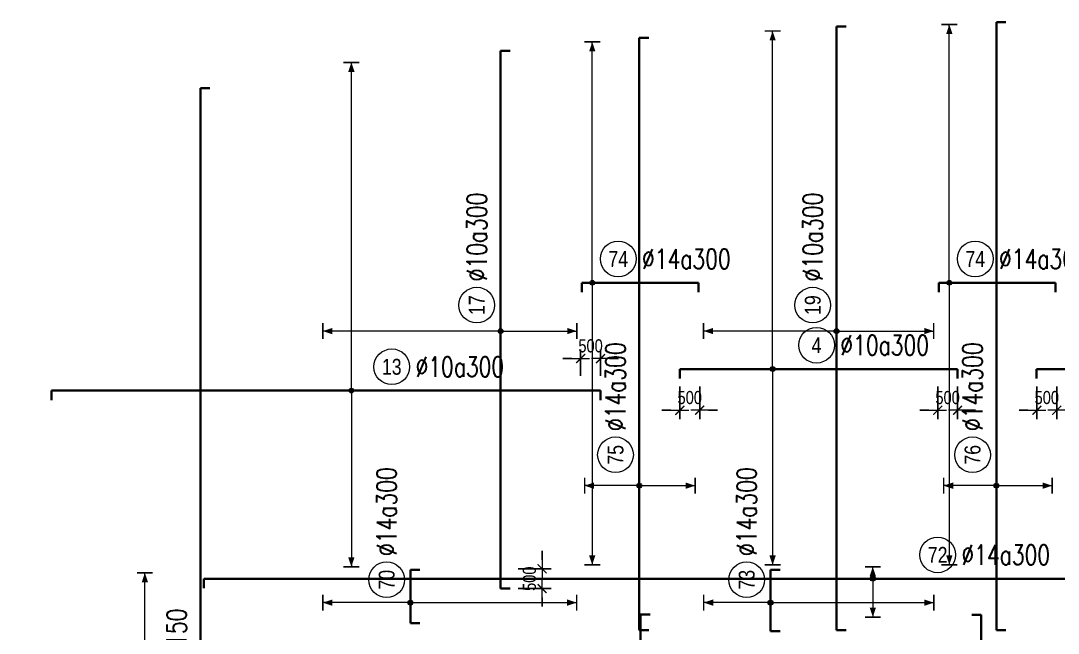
# Model space of a CAD drawing. Header units: millimetres. Extents: x -24156 to 1128921, y -12387 to 212709.
# Drawn here: x 30086 to 56239, y 63675 to 79117 of the extents above; entities that cross this region are included whole.
import ezdxf
from ezdxf.enums import TextEntityAlignment as Align

# ---------------------------------------------------------------- set-up
doc = ezdxf.new("R2010")
doc.units = ezdxf.units.MM
doc.header["$MEASUREMENT"] = 0
doc.header["$PDMODE"] = 3
for name, color, linetype, lineweight in [('NDC_S_DIM', 1, 'Continuous', 9), ('NDC_S_REBAR', 4, 'Continuous', 35), ('NDC_S_VN TEXT', 7, 'Continuous', 20)]:
    doc.layers.add(name, color=color, linetype=linetype, lineweight=lineweight)
doc.styles.add('ARIAL', font='arial.ttf', dxfattribs={"width": 0.8})
doc.styles.add('NDC_ROMANS', font='romans.shx', dxfattribs={"width": 0.8})
doc.dimstyles.new('NDC_dim_150', dxfattribs={"dimscale": 150, "dimtxt": 2.2, "dimasz": 1.5, "dimexe": 1.5, "dimexo": 2.5, "dimgap": 1, "dimtad": 1, "dimdec": 0, "dimzin": 0, "dimdsep": 46, "dimtxsty": 'ARIAL', "dimblk": 'DIMMARK', "dimcen": 0.09, "dimdle": 1.2, "dimclrd": 1, "dimclre": 1, "dimclrt": 3, "dimadec": 0, "dimazin": 0, "dimtfac": 1, "dimtdec": 0, "dimtix": 1, "dimtofl": 0, "dimtmove": 0, "dimatfit": 3, "dimfxl": 4, "dimfxlon": 1, "dimtolj": 1, "dimtzin": 0, "dimarcsym": 0})

# ---------------------------------------------------------------- blocks, each defined once
blk = doc.blocks.new('DIMMARK')
at = {"layer": 'NDC_S_DIM', "color": 1}
blk.add_line((-1.5, 0), (1, 0), dxfattribs=at)
at = {"layer": 'NDC_S_DIM', "color": 2, "const_width": 0.15}
blk.add_lwpolyline([(-0.5, -0.5), (0.5, 0.5)], dxfattribs=at)
blk = doc.blocks.new('*D395')
at = {"layer": 'Defpoints', "color": 0, "transparency": 16777216}
for p in [(44700, 70600), (44200, 69793), (44700, 69793)]:
    blk.add_point(p, dxfattribs=at)
at = {"layer": 'NDC_S_DIM', "color": 1, "lineweight": -2, "transparency": 16777216}
for p, q in [((44200, 70168), (44200, 70825)), ((44700, 70168), (44700, 70825)), ((43975, 70600), (43750, 70600)), ((44925, 70600), (45150, 70600))]:
    blk.add_line(p, q, dxfattribs=at)
at = {"layer": 'NDC_S_DIM', "color": 1, "lineweight": -2, "transparency": 16777216, "xscale": 225, "yscale": 225, "zscale": 225}
blk.add_blockref('DIMMARK', (44200, 70600), dxfattribs=at)
at = {"layer": 'NDC_S_DIM', "color": 1, "lineweight": -2, "transparency": 16777216, "xscale": 225, "yscale": 225, "zscale": 225, "rotation": 180}
blk.add_blockref('DIMMARK', (44700, 70600), dxfattribs=at)
at = {"layer": 'NDC_S_DIM', "color": 3, "transparency": 16777216, "insert": (44450, 70919), "char_height": 330, "attachment_point": 5, "style": 'ARIAL'}
blk.add_mtext('\\A1;500', dxfattribs=at)
blk = doc.blocks.new('*D396')
at = {"layer": 'Defpoints', "color": 0, "transparency": 16777216}
for p in [(46700, 70337), (47200, 70337), (47200, 69297)]:
    blk.add_point(p, dxfattribs=at)
at = {"layer": 'NDC_S_DIM', "color": 1, "lineweight": -2, "transparency": 16777216}
for p, q in [((46700, 69897), (46700, 69072)), ((47200, 69897), (47200, 69072)), ((46475, 69297), (46250, 69297)), ((47425, 69297), (47650, 69297))]:
    blk.add_line(p, q, dxfattribs=at)
at = {"layer": 'NDC_S_DIM', "color": 1, "lineweight": -2, "transparency": 16777216, "xscale": 225, "yscale": 225, "zscale": 225}
blk.add_blockref('DIMMARK', (46700, 69297), dxfattribs=at)
at = {"layer": 'NDC_S_DIM', "color": 1, "lineweight": -2, "transparency": 16777216, "xscale": 225, "yscale": 225, "zscale": 225, "rotation": 180}
blk.add_blockref('DIMMARK', (47200, 69297), dxfattribs=at)
at = {"layer": 'NDC_S_DIM', "color": 3, "transparency": 16777216, "insert": (46950, 69616), "char_height": 330, "attachment_point": 5, "style": 'ARIAL'}
blk.add_mtext('\\A1;500', dxfattribs=at)
blk = doc.blocks.new('*D397')
at = {"layer": 'Defpoints', "color": 0, "transparency": 16777216}
for p in [(53200, 70337), (53700, 70337), (53200, 69297)]:
    blk.add_point(p, dxfattribs=at)
at = {"layer": 'NDC_S_DIM', "color": 1, "lineweight": -2, "transparency": 16777216}
for p, q in [((53200, 69897), (53200, 69072)), ((53700, 69897), (53700, 69072)), ((52975, 69297), (52750, 69297)), ((53925, 69297), (54150, 69297))]:
    blk.add_line(p, q, dxfattribs=at)
at = {"layer": 'NDC_S_DIM', "color": 1, "lineweight": -2, "transparency": 16777216, "xscale": 225, "yscale": 225, "zscale": 225}
blk.add_blockref('DIMMARK', (53200, 69297), dxfattribs=at)
at = {"layer": 'NDC_S_DIM', "color": 1, "lineweight": -2, "transparency": 16777216, "xscale": 225, "yscale": 225, "zscale": 225, "rotation": 180}
blk.add_blockref('DIMMARK', (53700, 69297), dxfattribs=at)
at = {"layer": 'NDC_S_DIM', "color": 3, "transparency": 16777216, "insert": (53450, 69616), "char_height": 330, "attachment_point": 5, "style": 'ARIAL'}
blk.add_mtext('\\A1;500', dxfattribs=at)
blk = doc.blocks.new('*D398')
at = {"layer": 'Defpoints', "color": 0, "transparency": 16777216}
for p in [(55700, 70337), (56200, 70337), (56200, 69297)]:
    blk.add_point(p, dxfattribs=at)
at = {"layer": 'NDC_S_DIM', "color": 1, "lineweight": -2, "transparency": 16777216}
for p, q in [((55700, 69897), (55700, 69072)), ((56200, 69897), (56200, 69072)), ((55475, 69297), (55250, 69297)), ((56425, 69297), (56650, 69297))]:
    blk.add_line(p, q, dxfattribs=at)
at = {"layer": 'NDC_S_DIM', "color": 1, "lineweight": -2, "transparency": 16777216, "xscale": 225, "yscale": 225, "zscale": 225}
blk.add_blockref('DIMMARK', (55700, 69297), dxfattribs=at)
at = {"layer": 'NDC_S_DIM', "color": 1, "lineweight": -2, "transparency": 16777216, "xscale": 225, "yscale": 225, "zscale": 225, "rotation": 180}
blk.add_blockref('DIMMARK', (56200, 69297), dxfattribs=at)
at = {"layer": 'NDC_S_DIM', "color": 3, "transparency": 16777216, "insert": (55950, 69616), "char_height": 330, "attachment_point": 5, "style": 'ARIAL'}
blk.add_mtext('\\A1;500', dxfattribs=at)
blk = doc.blocks.new('*D411')
at = {"layer": 'Defpoints', "color": 0, "transparency": 16777216}
for p in [(42181, 65300), (43228, 65300), (42181, 64800)]:
    blk.add_point(p, dxfattribs=at)
at = {"layer": 'NDC_S_DIM', "color": 1, "lineweight": -2, "transparency": 16777216}
for p, q in [((43228, 65525), (43228, 65750)), ((42628, 65300), (43453, 65300)), ((42628, 64800), (43453, 64800)), ((43228, 64575), (43228, 64350))]:
    blk.add_line(p, q, dxfattribs=at)
at = {"layer": 'NDC_S_DIM', "color": 1, "lineweight": -2, "transparency": 16777216, "xscale": 225, "yscale": 225, "zscale": 225}
for p, rotation in [((43228, 65300), 270), ((43228, 64800), 90)]:
    blk.add_blockref('DIMMARK', p, dxfattribs=dict(at, rotation=rotation))
at = {"layer": 'NDC_S_DIM', "color": 3, "transparency": 16777216, "insert": (42909, 65050), "char_height": 330, "attachment_point": 5, "rotation": 90, "style": 'ARIAL'}
blk.add_mtext('\\A1;500', dxfattribs=at)
blk = doc.blocks.new('*U387')
h = blk.add_hatch(color=6)
edge = h.paths.add_edge_path()
edge.add_arc((27.07, 0), 0.3, 0, 360)
at = {"layer": 'NDC_S_DIM', "color": 8}
for q in [(27.07, 1.49), (27.07, -4.84)]:
    blk.add_line((27.07, 0), q, dxfattribs=at)
for points in [[(26.07, 1.49, 0.2, 0.2, 0), (28.07, 1.49, 0, 0, 0)], [(26.07, -4.84, 0.2, 0.2, 0), (28.07, -4.84, 0, 0, 0)]]:
    blk.add_lwpolyline(points, format="xyseb", dxfattribs=at)
at = {"layer": 'NDC_S_DIM'}
blk.add_circle((35.24, 3), 2.25, dxfattribs=at)
at = {"layer": 'NDC_S_DIM', "color": 6}
blk.add_circle((27.07, 0), 0.3, dxfattribs=at)
at = {"layer": 'NDC_S_DIM', "color": 8}
for points in [[(26.67, 0.29), (27.07, 1.49), (27.47, 0.29)], [(26.67, -3.64), (27.07, -4.84), (27.47, -3.64)]]:
    blk.add_solid(points, dxfattribs=at)
at = {"layer": 'NDC_S_REBAR'}
for p, q in [((0, 0), (-57.23, 0)), ((-57.23, 0), (-57.23, -1.2)), ((0, 0), (205.46, 0)), ((-57.23, -1.2), (-57.23, -1.2))]:
    blk.add_line(p, q, dxfattribs=at)
at = {"layer": 'NDC_S_VN TEXT', "style": 'ARIAL', "width": 0.8}
blk.add_attdef('KHT', text='', height=2, dxfattribs=at).set_placement((35.24, 3), align=Align.MIDDLE_CENTER)
at = {"layer": 'NDC_S_VN TEXT', "color": 3, "style": 'NDC_ROMANS', "width": 0.75}
blk.add_attdef('DKT', (38.24, 1.75), '', height=2.5, dxfattribs=at)
blk = doc.blocks.new('*U393')
h = blk.add_hatch(color=6)
edge = h.paths.add_edge_path()
edge.add_arc((-7.93, 0), 0.3, 0, 360)
at = {"layer": 'NDC_S_DIM', "color": 8}
for q in [(-7.93, 42.61), (-7.93, -24.69)]:
    blk.add_line((-7.93, 0), q, dxfattribs=at)
for points in [[(-8.93, 42.61, 0.2, 0.2, 0), (-6.93, 42.61, 0, 0, 0)], [(-8.93, -24.69, 0.2, 0.2, 0), (-6.93, -24.69, 0, 0, 0)]]:
    blk.add_lwpolyline(points, format="xyseb", dxfattribs=at)
at = {"layer": 'NDC_S_DIM'}
blk.add_circle((-2.39, 3), 2.25, dxfattribs=at)
at = {"layer": 'NDC_S_DIM', "color": 6}
blk.add_circle((-7.93, 0), 0.3, dxfattribs=at)
at = {"layer": 'NDC_S_DIM', "color": 8}
for points in [[(-8.33, 41.41), (-7.93, 42.61), (-7.53, 41.41)], [(-8.33, -23.49), (-7.93, -24.69), (-7.53, -23.49)]]:
    blk.add_solid(points, dxfattribs=at)
at = {"layer": 'NDC_S_REBAR'}
for p, q in [((0, 0), (-19.62, 0)), ((-19.62, 0), (-19.62, -1.2)), ((0, 0), (15.38, 0)), ((15.38, 0), (15.38, -1.2)), ((-19.62, -1.2), (-19.62, -1.2)), ((15.38, -1.2), (15.38, -1.2))]:
    blk.add_line(p, q, dxfattribs=at)
at = {"layer": 'NDC_S_VN TEXT', "style": 'ARIAL', "width": 0.8}
blk.add_attdef('KHT', text='', height=2, dxfattribs=at).set_placement((-2.39, 3), align=Align.MIDDLE_CENTER)
at = {"layer": 'NDC_S_VN TEXT', "color": 3, "style": 'NDC_ROMANS', "width": 0.75}
blk.add_attdef('DKT', (0.61, 1.75), '', height=2.5, dxfattribs=at)
blk = doc.blocks.new('*U394')
h = blk.add_hatch(color=6)
edge = h.paths.add_edge_path()
edge.add_arc((-7.93, 0), 0.3, 0, 360)
at = {"layer": 'NDC_S_DIM', "color": 8}
for q in [(-7.93, 43.8), (-7.93, -24.94)]:
    blk.add_line((-7.93, 0), q, dxfattribs=at)
for points in [[(-8.93, 43.8, 0.2, 0.2, 0), (-6.93, 43.8, 0, 0, 0)], [(-8.93, -24.94, 0.2, 0.2, 0), (-6.93, -24.94, 0, 0, 0)]]:
    blk.add_lwpolyline(points, format="xyseb", dxfattribs=at)
at = {"layer": 'NDC_S_DIM'}
blk.add_circle((-2.39, 3), 2.25, dxfattribs=at)
at = {"layer": 'NDC_S_DIM', "color": 6}
blk.add_circle((-7.93, 0), 0.3, dxfattribs=at)
at = {"layer": 'NDC_S_DIM', "color": 8}
for points in [[(-8.33, 42.6), (-7.93, 43.8), (-7.53, 42.6)], [(-8.33, -23.74), (-7.93, -24.94), (-7.53, -23.74)]]:
    blk.add_solid(points, dxfattribs=at)
at = {"layer": 'NDC_S_REBAR'}
for p, q in [((0, 0), (-19.65, 0)), ((-19.65, 0), (-19.65, -1.2)), ((0, 0), (15.38, 0)), ((15.38, 0), (15.38, -1.2)), ((-19.65, -1.2), (-19.65, -1.2)), ((15.38, -1.2), (15.38, -1.2))]:
    blk.add_line(p, q, dxfattribs=at)
at = {"layer": 'NDC_S_VN TEXT', "style": 'ARIAL', "width": 0.8}
blk.add_attdef('KHT', text='', height=2, dxfattribs=at).set_placement((-2.39, 3), align=Align.MIDDLE_CENTER)
at = {"layer": 'NDC_S_VN TEXT', "color": 3, "style": 'NDC_ROMANS', "width": 0.75}
blk.add_attdef('DKT', (0.61, 1.75), '', height=2.5, dxfattribs=at)
blk = doc.blocks.new('*U392')
h = blk.add_hatch(color=6)
edge = h.paths.add_edge_path()
edge.add_arc((-3.55, 0), 0.3, 0, 360)
at = {"layer": 'NDC_S_DIM', "color": 8}
for q in [(-3.55, 34.66), (-3.55, -37.34)]:
    blk.add_line((-3.55, 0), q, dxfattribs=at)
for points in [[(-4.55, 34.66, 0.2, 0.2, 0), (-2.55, 34.66, 0, 0, 0)], [(-4.55, -37.34, 0.2, 0.2, 0), (-2.55, -37.34, 0, 0, 0)]]:
    blk.add_lwpolyline(points, format="xyseb", dxfattribs=at)
at = {"layer": 'NDC_S_DIM'}
blk.add_circle((7.95, 3), 2.25, dxfattribs=at)
at = {"layer": 'NDC_S_DIM', "color": 6}
blk.add_circle((-3.55, 0), 0.3, dxfattribs=at)
at = {"layer": 'NDC_S_DIM', "color": 8}
for points in [[(-3.95, 33.46), (-3.55, 34.66), (-3.15, 33.46)], [(-3.95, -36.14), (-3.55, -37.34), (-3.15, -36.14)]]:
    blk.add_solid(points, dxfattribs=at)
at = {"layer": 'NDC_S_REBAR'}
for p, q in [((0, 0), (-18.97, 0)), ((-18.97, 0), (-18.97, -1.2)), ((0, 0), (19.55, 0)), ((19.55, 0), (19.55, -1.2)), ((-18.97, -1.2), (-18.97, -1.2)), ((19.55, -1.2), (19.55, -1.2))]:
    blk.add_line(p, q, dxfattribs=at)
at = {"layer": 'NDC_S_VN TEXT', "style": 'ARIAL', "width": 0.8}
blk.add_attdef('KHT', text='', height=2, dxfattribs=at).set_placement((7.95, 3), align=Align.MIDDLE_CENTER)
at = {"layer": 'NDC_S_VN TEXT', "color": 3, "style": 'NDC_ROMANS', "width": 0.75}
blk.add_attdef('DKT', (10.95, 1.75), '', height=2.5, dxfattribs=at)
blk = doc.blocks.new('*U385')
h = blk.add_hatch(color=6)
edge = h.paths.add_edge_path()
edge.add_arc((-5.66, 0), 0.3, 0, 360)
at = {"layer": 'NDC_S_DIM', "color": 8}
for q in [(-5.66, 30.35), (-5.66, -35.56)]:
    blk.add_line((-5.66, 0), q, dxfattribs=at)
for points in [[(-6.66, 30.35, 0.2, 0.2, 0), (-4.66, 30.35, 0, 0, 0)], [(-6.66, -35.56, 0.2, 0.2, 0), (-4.66, -35.56, 0, 0, 0)]]:
    blk.add_lwpolyline(points, format="xyseb", dxfattribs=at)
at = {"layer": 'NDC_S_DIM'}
blk.add_circle((-2.39, 3), 2.25, dxfattribs=at)
at = {"layer": 'NDC_S_DIM', "color": 6}
blk.add_circle((-5.66, 0), 0.3, dxfattribs=at)
at = {"layer": 'NDC_S_DIM', "color": 8}
for points in [[(-6.06, 29.15), (-5.66, 30.35), (-5.26, 29.15)], [(-6.06, -34.36), (-5.66, -35.56), (-5.26, -34.36)]]:
    blk.add_solid(points, dxfattribs=at)
at = {"layer": 'NDC_S_REBAR'}
for p, q in [((0, 0), (-6.97, 0)), ((-6.97, 0), (-6.97, -1.2)), ((0, 0), (7.73, 0)), ((7.73, 0), (7.73, -1.2)), ((-6.97, -1.2), (-6.97, -1.2)), ((7.73, -1.2), (7.73, -1.2))]:
    blk.add_line(p, q, dxfattribs=at)
at = {"layer": 'NDC_S_VN TEXT', "style": 'ARIAL', "width": 0.8}
blk.add_attdef('KHT', text='', height=2, dxfattribs=at).set_placement((-2.39, 3), align=Align.MIDDLE_CENTER)
at = {"layer": 'NDC_S_VN TEXT', "color": 3, "style": 'NDC_ROMANS', "width": 0.75}
blk.add_attdef('DKT', (0.61, 1.75), '', height=2.5, dxfattribs=at)
blk = doc.blocks.new('*U377')
h = blk.add_hatch(color=6)
edge = h.paths.add_edge_path()
edge.add_arc((0, 0), 0.3, 0, 360)
at = {"layer": 'NDC_S_DIM', "color": 8}
for q in [(0, 22.55), (0, -14.42)]:
    blk.add_line((0, 0), q, dxfattribs=at)
for points in [[(-1, 22.55, 0.2, 0.2, 0), (1, 22.55, 0, 0, 0)], [(-1, -14.42, 0.2, 0.2, 0), (1, -14.42, 0, 0, 0)]]:
    blk.add_lwpolyline(points, format="xyseb", dxfattribs=at)
at = {"layer": 'NDC_S_DIM'}
blk.add_circle((7.95, 3), 2.25, dxfattribs=at)
at = {"layer": 'NDC_S_DIM', "color": 6}
blk.add_circle((0, 0), 0.3, dxfattribs=at)
at = {"layer": 'NDC_S_DIM', "color": 8}
for points in [[(-0.4, 21.35), (0, 22.55), (0.4, 21.35)], [(-0.4, -13.22), (0, -14.42), (0.4, -13.22)]]:
    blk.add_solid(points, dxfattribs=at)
at = {"layer": 'NDC_S_REBAR'}
for p, q in [((0, 0), (-106.29, 0)), ((-106.29, 0), (-106.29, -1.2)), ((0, 0), (87.73, 0)), ((87.73, 0), (87.73, -1.2)), ((-106.29, -1.2), (-106.29, -1.2)), ((87.73, -1.2), (87.73, -1.2))]:
    blk.add_line(p, q, dxfattribs=at)
at = {"layer": 'NDC_S_VN TEXT', "style": 'ARIAL', "width": 0.8}
blk.add_attdef('KHT', text='', height=2, dxfattribs=at).set_placement((7.95, 3), align=Align.MIDDLE_CENTER)
at = {"layer": 'NDC_S_VN TEXT', "color": 3, "style": 'NDC_ROMANS', "width": 0.75}
blk.add_attdef('DKT', (10.95, 1.75), '', height=2.5, dxfattribs=at)
blk = doc.blocks.new('*U378')
h = blk.add_hatch(color=6)
edge = h.paths.add_edge_path()
edge.add_arc((-5.66, 0), 0.3, 0, 360)
at = {"layer": 'NDC_S_DIM', "color": 8}
for q in [(-5.66, 22.4), (-5.66, -9.6)]:
    blk.add_line((-5.66, 0), q, dxfattribs=at)
for points in [[(-6.66, 22.4, 0.2, 0.2, 0), (-4.66, 22.4, 0, 0, 0)], [(-6.66, -9.6, 0.2, 0.2, 0), (-4.66, -9.6, 0, 0, 0)]]:
    blk.add_lwpolyline(points, format="xyseb", dxfattribs=at)
at = {"layer": 'NDC_S_DIM'}
blk.add_circle((-2.39, 3), 2.25, dxfattribs=at)
at = {"layer": 'NDC_S_DIM', "color": 6}
blk.add_circle((-5.66, 0), 0.3, dxfattribs=at)
at = {"layer": 'NDC_S_DIM', "color": 8}
for points in [[(-6.06, 21.2), (-5.66, 22.4), (-5.26, 21.2)], [(-6.06, -8.4), (-5.66, -9.6), (-5.26, -8.4)]]:
    blk.add_solid(points, dxfattribs=at)
at = {"layer": 'NDC_S_REBAR'}
for p, q in [((0, 0), (-38.13, 0)), ((-38.13, 0), (-38.13, -1.2)), ((0, 0), (29.66, 0)), ((29.66, 0), (29.66, -1.2)), ((-38.13, -1.2), (-38.13, -1.2)), ((29.66, -1.2), (29.66, -1.2))]:
    blk.add_line(p, q, dxfattribs=at)
at = {"layer": 'NDC_S_VN TEXT', "style": 'ARIAL', "width": 0.8}
blk.add_attdef('KHT', text='', height=2, dxfattribs=at).set_placement((-2.39, 3), align=Align.MIDDLE_CENTER)
at = {"layer": 'NDC_S_VN TEXT', "color": 3, "style": 'NDC_ROMANS', "width": 0.75}
blk.add_attdef('DKT', (0.61, 1.75), '', height=2.5, dxfattribs=at)
blk = doc.blocks.new('*U381')
h = blk.add_hatch(color=6)
edge = h.paths.add_edge_path()
edge.add_arc((-5.66, 0), 0.3, 0, 360)
at = {"layer": 'NDC_S_DIM', "color": 8}
for q in [(-5.66, 16.75), (-5.66, -12.25)]:
    blk.add_line((-5.66, 0), q, dxfattribs=at)
for points in [[(-6.66, 16.75, 0.2, 0.2, 0), (-4.66, 16.75, 0, 0, 0)], [(-6.66, -12.25, 0.2, 0.2, 0), (-4.66, -12.25, 0, 0, 0)]]:
    blk.add_lwpolyline(points, format="xyseb", dxfattribs=at)
at = {"layer": 'NDC_S_DIM'}
blk.add_circle((-2.39, 3), 2.25, dxfattribs=at)
at = {"layer": 'NDC_S_DIM', "color": 6}
blk.add_circle((-5.66, 0), 0.3, dxfattribs=at)
at = {"layer": 'NDC_S_DIM', "color": 8}
for points in [[(-6.06, 15.55), (-5.66, 16.75), (-5.26, 15.55)], [(-6.06, -11.05), (-5.66, -12.25), (-5.26, -11.05)]]:
    blk.add_solid(points, dxfattribs=at)
at = {"layer": 'NDC_S_REBAR'}
for p, q in [((0, 0), (-43.38, 0)), ((-43.38, 0), (-43.38, -1.2)), ((0, 0), (32.75, 0)), ((32.75, 0), (32.75, -1.2)), ((-43.38, -1.2), (-43.38, -1.2)), ((32.75, -1.2), (32.75, -1.2))]:
    blk.add_line(p, q, dxfattribs=at)
at = {"layer": 'NDC_S_VN TEXT', "style": 'ARIAL', "width": 0.8}
blk.add_attdef('KHT', text='', height=2, dxfattribs=at).set_placement((-2.39, 3), align=Align.MIDDLE_CENTER)
at = {"layer": 'NDC_S_VN TEXT', "color": 3, "style": 'NDC_ROMANS', "width": 0.75}
blk.add_attdef('DKT', (0.61, 1.75), '', height=2.5, dxfattribs=at)
blk = doc.blocks.new('*U339')
h = blk.add_hatch(color=6)
edge = h.paths.add_edge_path()
edge.add_arc((-26.39, 0), 0.3, 0, 360)
at = {"layer": 'NDC_S_DIM', "color": 8}
for q in [(-26.39, 6.89), (-26.39, -7.05)]:
    blk.add_line((-26.39, 0), q, dxfattribs=at)
for points in [[(-27.39, 6.89, 0.2, 0.2, 0), (-25.39, 6.89, 0, 0, 0)], [(-27.39, -7.05, 0.2, 0.2, 0), (-25.39, -7.05, 0, 0, 0)]]:
    blk.add_lwpolyline(points, format="xyseb", dxfattribs=at)
at = {"layer": 'NDC_S_DIM'}
blk.add_circle((-22.5, 3), 2.25, dxfattribs=at)
at = {"layer": 'NDC_S_DIM', "color": 6}
blk.add_circle((-26.39, 0), 0.3, dxfattribs=at)
at = {"layer": 'NDC_S_DIM', "color": 8}
for points in [[(-26.79, 5.69), (-26.39, 6.89), (-25.99, 5.69)], [(-26.79, -5.85), (-26.39, -7.05), (-25.99, -5.85)]]:
    blk.add_solid(points, dxfattribs=at)
at = {"layer": 'NDC_S_REBAR'}
for p, q in [((0, 0), (-44.62, 0)), ((-44.62, 0), (-44.62, -1.2)), ((0, 0), (30.05, 0)), ((30.05, 0), (30.05, -1.2)), ((-44.62, -1.2), (-44.62, -1.2)), ((30.05, -1.2), (30.05, -1.2))]:
    blk.add_line(p, q, dxfattribs=at)
at = {"layer": 'NDC_S_VN TEXT', "style": 'ARIAL', "width": 0.8}
blk.add_attdef('KHT', text='', height=2, dxfattribs=at).set_placement((-22.5, 3), align=Align.MIDDLE_CENTER)
at = {"layer": 'NDC_S_VN TEXT', "color": 3, "style": 'NDC_ROMANS', "width": 0.75}
blk.add_attdef('DKT', (-19.5, 1.75), '', height=2.5, dxfattribs=at)
blk = doc.blocks.new('*U342')
h = blk.add_hatch(color=6)
edge = h.paths.add_edge_path()
edge.add_arc((-26.39, 0), 0.3, 0, 360)
at = {"layer": 'NDC_S_DIM', "color": 8}
for q in [(-26.39, 6.64), (-26.39, -7.05)]:
    blk.add_line((-26.39, 0), q, dxfattribs=at)
for points in [[(-27.39, 6.64, 0.2, 0.2, 0), (-25.39, 6.64, 0, 0, 0)], [(-27.39, -7.05, 0.2, 0.2, 0), (-25.39, -7.05, 0, 0, 0)]]:
    blk.add_lwpolyline(points, format="xyseb", dxfattribs=at)
at = {"layer": 'NDC_S_DIM'}
blk.add_circle((-22.5, 3), 2.25, dxfattribs=at)
at = {"layer": 'NDC_S_DIM', "color": 6}
blk.add_circle((-26.39, 0), 0.3, dxfattribs=at)
at = {"layer": 'NDC_S_DIM', "color": 8}
for points in [[(-26.79, 5.44), (-26.39, 6.64), (-25.99, 5.44)], [(-26.79, -5.85), (-26.39, -7.05), (-25.99, -5.85)]]:
    blk.add_solid(points, dxfattribs=at)
at = {"layer": 'NDC_S_REBAR'}
for p, q in [((0, 0), (-44.61, 0)), ((-44.61, 0), (-44.61, -1.2)), ((0, 0), (32.03, 0)), ((32.03, 0), (32.03, -1.2)), ((-44.61, -1.2), (-44.61, -1.2)), ((32.03, -1.2), (32.03, -1.2))]:
    blk.add_line(p, q, dxfattribs=at)
at = {"layer": 'NDC_S_VN TEXT', "style": 'ARIAL', "width": 0.8}
blk.add_attdef('KHT', text='', height=2, dxfattribs=at).set_placement((-22.5, 3), align=Align.MIDDLE_CENTER)
at = {"layer": 'NDC_S_VN TEXT', "color": 3, "style": 'NDC_ROMANS', "width": 0.75}
blk.add_attdef('DKT', (-19.5, 1.75), '', height=2.5, dxfattribs=at)
blk = doc.blocks.new('*U355')
h = blk.add_hatch(color=6)
edge = h.paths.add_edge_path()
edge.add_arc((-1.02, 0), 0.3, 0, 360)
at = {"layer": 'NDC_S_DIM', "color": 8}
for q in [(-1.02, 11.05), (-1.02, -20.95)]:
    blk.add_line((-1.02, 0), q, dxfattribs=at)
for points in [[(-2.02, 11.05, 0.2, 0.2, 0), (-0.02, 11.05, 0, 0, 0)], [(-2.02, -20.95, 0.2, 0.2, 0), (-0.02, -20.95, 0, 0, 0)]]:
    blk.add_lwpolyline(points, format="xyseb", dxfattribs=at)
at = {"layer": 'NDC_S_DIM'}
blk.add_circle((1.87, 3), 2.25, dxfattribs=at)
at = {"layer": 'NDC_S_DIM', "color": 6}
blk.add_circle((-1.02, 0), 0.3, dxfattribs=at)
at = {"layer": 'NDC_S_DIM', "color": 8}
for points in [[(-1.42, 9.85), (-1.02, 11.05), (-0.62, 9.85)], [(-1.42, -19.75), (-1.02, -20.95), (-0.62, -19.75)]]:
    blk.add_solid(points, dxfattribs=at)
at = {"layer": 'NDC_S_REBAR'}
for p, q in [((0, 0), (-3.6, 0)), ((-3.6, 0), (-3.6, -1.2)), ((0, 0), (3.1, 0)), ((3.1, 0), (3.1, -1.2)), ((-3.6, -1.2), (-3.6, -1.2)), ((3.1, -1.2), (3.1, -1.2))]:
    blk.add_line(p, q, dxfattribs=at)
at = {"layer": 'NDC_S_VN TEXT', "style": 'ARIAL', "width": 0.8}
blk.add_attdef('KHT', text='', height=2, dxfattribs=at).set_placement((1.87, 3), align=Align.MIDDLE_CENTER)
at = {"layer": 'NDC_S_VN TEXT', "color": 3, "style": 'NDC_ROMANS', "width": 0.75}
blk.add_attdef('DKT', (4.87, 1.75), '', height=2.5, dxfattribs=at)
blk = doc.blocks.new('*U356')
h = blk.add_hatch(color=6)
edge = h.paths.add_edge_path()
edge.add_arc((-1.02, 0), 0.3, 0, 360)
at = {"layer": 'NDC_S_DIM', "color": 8}
for q in [(-1.02, 8.42), (-1.02, -20.58)]:
    blk.add_line((-1.02, 0), q, dxfattribs=at)
for points in [[(-2.02, 8.42, 0.2, 0.2, 0), (-0.02, 8.42, 0, 0, 0)], [(-2.02, -20.58, 0.2, 0.2, 0), (-0.02, -20.58, 0, 0, 0)]]:
    blk.add_lwpolyline(points, format="xyseb", dxfattribs=at)
at = {"layer": 'NDC_S_DIM'}
blk.add_circle((1.87, 3), 2.25, dxfattribs=at)
at = {"layer": 'NDC_S_DIM', "color": 6}
blk.add_circle((-1.02, 0), 0.3, dxfattribs=at)
at = {"layer": 'NDC_S_DIM', "color": 8}
for points in [[(-1.42, 7.22), (-1.02, 8.42), (-0.62, 7.22)], [(-1.42, -19.38), (-1.02, -20.58), (-0.62, -19.38)]]:
    blk.add_solid(points, dxfattribs=at)
at = {"layer": 'NDC_S_REBAR'}
for p, q in [((0, 0), (-4.6, 0)), ((-4.6, 0), (-4.6, -1.2)), ((0, 0), (3.1, 0)), ((3.1, 0), (3.1, -1.2)), ((-4.6, -1.2), (-4.6, -1.2)), ((3.1, -1.2), (3.1, -1.2))]:
    blk.add_line(p, q, dxfattribs=at)
at = {"layer": 'NDC_S_VN TEXT', "style": 'ARIAL', "width": 0.8}
blk.add_attdef('KHT', text='', height=2, dxfattribs=at).set_placement((1.87, 3), align=Align.MIDDLE_CENTER)
at = {"layer": 'NDC_S_VN TEXT', "color": 3, "style": 'NDC_ROMANS', "width": 0.75}
blk.add_attdef('DKT', (4.87, 1.75), '', height=2.5, dxfattribs=at)
blk = doc.blocks.new('*U359')
h = blk.add_hatch(color=6)
edge = h.paths.add_edge_path()
edge.add_arc((-2.99, 0), 0.3, 0, 360)
at = {"layer": 'NDC_S_DIM', "color": 8}
for q in [(-2.99, 41.37), (-2.99, -22.21)]:
    blk.add_line((-2.99, 0), q, dxfattribs=at)
for points in [[(-3.99, 41.37, 0.2, 0.2, 0), (-1.99, 41.37, 0, 0, 0)], [(-3.99, -22.21, 0.2, 0.2, 0), (-1.99, -22.21, 0, 0, 0)]]:
    blk.add_lwpolyline(points, format="xyseb", dxfattribs=at)
at = {"layer": 'NDC_S_DIM'}
blk.add_circle((2.1, 3), 2.25, dxfattribs=at)
at = {"layer": 'NDC_S_DIM', "color": 6}
blk.add_circle((-2.99, 0), 0.3, dxfattribs=at)
at = {"layer": 'NDC_S_DIM', "color": 8}
for points in [[(-3.39, 40.17), (-2.99, 41.37), (-2.59, 40.17)], [(-3.39, -21.01), (-2.99, -22.21), (-2.59, -21.01)]]:
    blk.add_solid(points, dxfattribs=at)
at = {"layer": 'NDC_S_REBAR'}
for p, q in [((0, 0), (-40.79, 0)), ((-40.79, 0), (-40.79, -1.2)), ((0, 0), (28.41, 0)), ((28.41, 0), (28.41, -1.2)), ((-40.79, -1.2), (-40.79, -1.2)), ((28.41, -1.2), (28.41, -1.2))]:
    blk.add_line(p, q, dxfattribs=at)
at = {"layer": 'NDC_S_VN TEXT', "style": 'ARIAL', "width": 0.8}
blk.add_attdef('KHT', text='', height=2, dxfattribs=at).set_placement((2.1, 3), align=Align.MIDDLE_CENTER)
at = {"layer": 'NDC_S_VN TEXT', "color": 3, "style": 'NDC_ROMANS', "width": 0.75}
blk.add_attdef('DKT', (5.1, 1.75), '', height=2.5, dxfattribs=at)
blk = doc.blocks.new('*U357')
h = blk.add_hatch(color=6)
edge = h.paths.add_edge_path()
edge.add_arc((-5.66, 0), 0.3, 0, 360)
at = {"layer": 'NDC_S_DIM', "color": 8}
for q in [(-5.66, 9.46), (-5.66, -10)]:
    blk.add_line((-5.66, 0), q, dxfattribs=at)
for points in [[(-6.66, 9.46, 0.2, 0.2, 0), (-4.66, 9.46, 0, 0, 0)], [(-6.66, -10, 0.2, 0.2, 0), (-4.66, -10, 0, 0, 0)]]:
    blk.add_lwpolyline(points, format="xyseb", dxfattribs=at)
at = {"layer": 'NDC_S_DIM'}
blk.add_circle((-5.47, 3.03), 2.25, dxfattribs=at)
at = {"layer": 'NDC_S_DIM', "color": 6}
blk.add_circle((-5.66, 0), 0.3, dxfattribs=at)
at = {"layer": 'NDC_S_DIM', "color": 8}
for points in [[(-6.06, 8.26), (-5.66, 9.46), (-5.26, 8.26)], [(-6.06, -8.8), (-5.66, -10), (-5.26, -8.8)]]:
    blk.add_solid(points, dxfattribs=at)
at = {"layer": 'NDC_S_REBAR'}
for p, q in [((0, 0), (-16.08, 0)), ((-16.08, 0), (-16.08, -1.2)), ((0, 0), (45.49, 0)), ((45.49, 0), (45.49, -1.2)), ((-16.08, -1.2), (-16.08, -1.2)), ((45.49, -1.2), (45.49, -1.2))]:
    blk.add_line(p, q, dxfattribs=at)
at = {"layer": 'NDC_S_VN TEXT', "style": 'ARIAL', "width": 0.8}
blk.add_attdef('KHT', text='', height=2, dxfattribs=at).set_placement((-5.47, 3.03), align=Align.MIDDLE_CENTER)
at = {"layer": 'NDC_S_VN TEXT', "color": 3, "style": 'NDC_ROMANS', "width": 0.75}
blk.add_attdef('DKT', (-2.47, 1.78), '', height=2.5, dxfattribs=at)
blk = doc.blocks.new('*U362')
h = blk.add_hatch(color=6)
edge = h.paths.add_edge_path()
edge.add_arc((2.44, 0), 0.3, 0, 360)
at = {"layer": 'NDC_S_DIM', "color": 8}
for q in [(2.44, 10.06), (2.44, -3.05)]:
    blk.add_line((2.44, 0), q, dxfattribs=at)
for points in [[(1.44, 10.06, 0.2, 0.2, 0), (3.44, 10.06, 0, 0, 0)], [(1.44, -3.05, 0.2, 0.2, 0), (3.44, -3.05, 0, 0, 0)]]:
    blk.add_lwpolyline(points, format="xyseb", dxfattribs=at)
at = {"layer": 'NDC_S_DIM'}
blk.add_circle((4.88, 3), 2.25, dxfattribs=at)
at = {"layer": 'NDC_S_DIM', "color": 6}
blk.add_circle((2.44, 0), 0.3, dxfattribs=at)
at = {"layer": 'NDC_S_DIM', "color": 8}
for points in [[(2.04, 8.86), (2.44, 10.06), (2.84, 8.86)], [(2.04, -1.85), (2.44, -3.05), (2.84, -1.85)]]:
    blk.add_solid(points, dxfattribs=at)
at = {"layer": 'NDC_S_REBAR'}
for p, q in [((0, 0), (-21.3, 0)), ((-21.3, 0), (-21.3, -1.2)), ((0, 0), (40.13, 0)), ((40.13, 0), (40.13, -1.2)), ((-21.3, -1.2), (-21.3, -1.2)), ((40.13, -1.2), (40.13, -1.2))]:
    blk.add_line(p, q, dxfattribs=at)
at = {"layer": 'NDC_S_VN TEXT', "style": 'ARIAL', "width": 0.8}
blk.add_attdef('KHT', text='', height=2, dxfattribs=at).set_placement((4.88, 3), align=Align.MIDDLE_CENTER)
at = {"layer": 'NDC_S_VN TEXT', "color": 3, "style": 'NDC_ROMANS', "width": 0.75}
blk.add_attdef('DKT', (7.88, 1.75), '', height=2.5, dxfattribs=at)
blk = doc.blocks.new('*U364')
h = blk.add_hatch(color=6)
edge = h.paths.add_edge_path()
edge.add_arc((-5.66, 0), 0.3, 0, 360)
at = {"layer": 'NDC_S_DIM', "color": 8}
for q in [(-5.66, 32.55), (-5.66, -35.56)]:
    blk.add_line((-5.66, 0), q, dxfattribs=at)
for points in [[(-6.66, 32.55, 0.2, 0.2, 0), (-4.66, 32.55, 0, 0, 0)], [(-6.66, -35.56, 0.2, 0.2, 0), (-4.66, -35.56, 0, 0, 0)]]:
    blk.add_lwpolyline(points, format="xyseb", dxfattribs=at)
at = {"layer": 'NDC_S_DIM'}
blk.add_circle((-2.39, 3), 2.25, dxfattribs=at)
at = {"layer": 'NDC_S_DIM', "color": 6}
blk.add_circle((-5.66, 0), 0.3, dxfattribs=at)
at = {"layer": 'NDC_S_DIM', "color": 8}
for points in [[(-6.06, 31.35), (-5.66, 32.55), (-5.26, 31.35)], [(-6.06, -34.36), (-5.66, -35.56), (-5.26, -34.36)]]:
    blk.add_solid(points, dxfattribs=at)
at = {"layer": 'NDC_S_REBAR'}
for p, q in [((0, 0), (-6.97, 0)), ((-6.97, 0), (-6.97, -1.2)), ((0, 0), (7.73, 0)), ((7.73, 0), (7.73, -1.2)), ((-6.97, -1.2), (-6.97, -1.2)), ((7.73, -1.2), (7.73, -1.2))]:
    blk.add_line(p, q, dxfattribs=at)
at = {"layer": 'NDC_S_VN TEXT', "style": 'ARIAL', "width": 0.8}
blk.add_attdef('KHT', text='', height=2, dxfattribs=at).set_placement((-2.39, 3), align=Align.MIDDLE_CENTER)
at = {"layer": 'NDC_S_VN TEXT', "color": 3, "style": 'NDC_ROMANS', "width": 0.75}
blk.add_attdef('DKT', (0.61, 1.75), '', height=2.5, dxfattribs=at)

msp = doc.modelspace()

# ---------------------------------------------------------------- block references
at = {"xscale": 200, "yscale": 200, "zscale": 200}
for name, p, values in [('*U364', (54624.9, 72512.2), {'KHT': '74', 'DKT': '%%c14a300'}), ('*U394', (59624.3, 70337.1), {'KHT': '23', 'DKT': '%%C10a300'}), ('*U393', (50624.3, 70337.1), {'KHT': '4', 'DKT': '%%C10a300'}), ('*U385', (45624.9, 72512.2), {'KHT': '74', 'DKT': '%%c14a300'}), ('*U359', (39018.1, 69792.9), {'KHT': '13', 'DKT': '%%C10a300'}), ('*U387', (46150.6, 65051.1), {'KHT': '72', 'DKT': '%%c14a300'}), ('*U392', (33925.8, 58268.7), {'KHT': '65', 'DKT': '%%C14a150'})]:
    msp.add_blockref(name, p, dxfattribs=at).add_auto_attribs(values)
for name, p, rotation, values in [('*U342', (54678.2, 72674), 90, {'KHT': '76', 'DKT': '%%c14a300'}), ('*U381', (50649.2, 72425.7), 90, {'KHT': '19', 'DKT': '%%C10a300'}), ('*U339', (45678.2, 72674), 90, {'KHT': '75', 'DKT': '%%c14a300'}), ('*U378', (42180.9, 72425.7), 90, {'KHT': '17', 'DKT': '%%C10a300'}), ('*U377', (34616.1, 59874.5), 90, {'KHT': '3', 'DKT': '%%C10a150'}), ('*U355', (39909.4, 64650.7), 90, {'KHT': '70', 'DKT': '%%c14a300'}), ('*U356', (48984.9, 64650.7), 90, {'KHT': '73', 'DKT': '%%c14a300'}), ('*U362', (45712.4, 56125), 90, {'KHT': '10', 'DKT': '%%C10a200'}), ('*U357', (54297.5, 60920.9), 270, {'KHT': '18', 'DKT': '%%C10a200'})]:
    msp.add_blockref(name, p, dxfattribs=dict(at, rotation=rotation)).add_auto_attribs(values)

# ---------------------------------------------------------------- dimensions: what is measured, and where the dimension line sits
at = {"layer": 'NDC_S_DIM'}
for base, p1, p2, picture, middle in [((44700, 70600.5), (44200, 69792.9), (44700, 69792.9), '*D395', (44450, 70919)), ((47200, 69297.3), (46700, 70337.1), (47200, 70337.1), '*D396', (46950, 69615.8)), ((53200, 69297.3), (53700, 70337.1), (53200, 70337.1), '*D397', (53450, 69615.8)), ((56200, 69297.3), (55700, 70337.1), (56200, 70337.1), '*D398', (55950, 69615.8))]:
    dim = msp.add_linear_dim(base=base, p1=p1, p2=p2, dimstyle='NDC_dim_150', dxfattribs=at)
    dim.commit()
    dim.dimension.update_dxf_attribs({"geometry": picture, "text_midpoint": middle})
dim = msp.add_linear_dim(base=(43227.9, 65300), p1=(42180.9, 64800), p2=(42180.9, 65300), angle=90, dimstyle='NDC_dim_150', dxfattribs=at)
dim.commit()
dim.dimension.update_dxf_attribs({"geometry": '*D411', "text_midpoint": (42909.5, 65050)})

doc.saveas('drawing.dxf')
